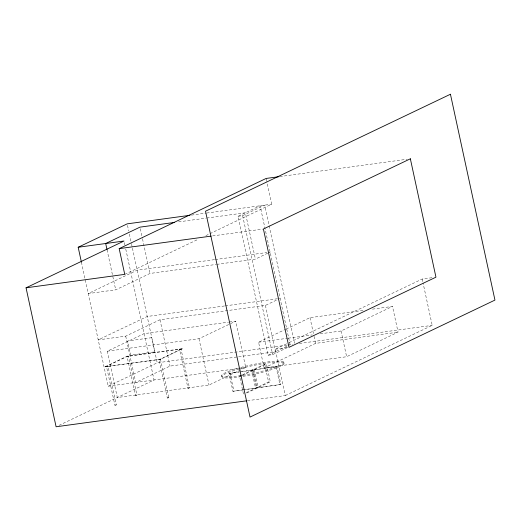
<?xml version="1.0" encoding="UTF-8"?>
<svg xmlns="http://www.w3.org/2000/svg" width="521" height="521" viewBox="0 0 521 521"><rect width="100%" height="100%" fill="white"/><g stroke="black" fill="none" stroke-linecap="round" stroke-linejoin="round"><path stroke-width="0.39" stroke-dasharray="2.6 1.95" d="M116.333 404.869L114.887 405.156L106.505 366.595L107.984 366.276M107.971 366.309L106.512 366.602M127.117 356.761L128.589 356.449L136.925 395.061L135.499 395.309L127.117 356.748L128.596 356.429M159.016 359.47L160.461 359.145L159.003 359.425L167.332 398.044M179.595 349.591L181.074 349.278L189.416 387.891L188.595 388.165L187.97 388.223L179.595 349.604L181.067 349.304M167.332 398.031L168.804 397.725L167.345 398.064M187.951 388.217L189.403 387.871M160.429 359.171L168.811 397.731M136.906 395.074L135.493 395.374M287.605 347.487L272.672 354.619L268.087 355.244L238.045 216.287L260.09 205.756L290.132 344.713M238.045 216.287L242.63 215.661L264.675 205.137L268.966 224.987M124.74 274.372L198.586 239.1M205.899 235.609L271.695 204.18L266.811 181.562M214.522 259.647L137.186 270.178L88.199 293.577L115.701 289.832L149.989 273.453L215.974 264.466M216.782 264.355L255.407 259.093L270.106 252.079L267.683 252.405M224.531 305.964L147.202 316.494L98.215 339.894L125.717 336.149L160.006 319.77L265.423 305.417L278.715 299.061M229.286 322.043L235.713 321.17L245.73 367.487L208.993 385.032L117.323 397.516L107.313 351.2L144.05 333.655L228.478 322.154M105.216 366.693L127.254 356.169L182.259 348.673L160.266 359.464L105.216 366.693L160.214 359.203L182.259 348.673M105.268 366.953L127.313 356.423L182.311 348.933M107.313 351.2L198.976 338.715L229.95 323.919M230.673 323.574L235.713 321.17M81.413 262.174L108.231 386.211L157.212 362.811L287.051 345.13M265.423 305.417L275.433 351.734L170.022 366.087L135.727 382.466L125.717 336.149M59.01 425.37L154.06 379.972L125.737 248.96M372.476 309.148L392.495 306.42L398.064 332.157L346.628 356.722L264.127 367.956L258.566 342.225L285.365 329.422M286.094 329.077L309.995 317.66L363.665 310.347M247.403 400.708L285.261 395.556L275.244 349.239L288.406 342.948M289.135 342.603L422.199 279.041L432.13 277.693M243.06 389.91L232.907 391.291L229.045 373.446L240.91 371.512M268.087 355.244L289.429 345.045M243.45 393.987L239.588 376.142L241.724 375.12M242.441 374.781L264.733 364.133L266.472 363.899L270.327 381.743L245.905 393.414M242.044 375.563L266.472 363.899M320.239 333.824L341.06 330.991L392.495 306.42M264.127 367.956L315.563 343.391L398.064 332.157M239.979 371.955L277.016 366.595L280.878 384.439L243.841 389.806M232.907 391.291L280.878 384.439M246.296 392.632L268.589 381.984L270.327 381.743M285.261 395.556L432.215 325.358L423.052 282.968M279.829 176.58L407.305 159.218M191.461 215.108L206.114 213.109M206.707 213.03L271.695 204.18M178.605 221.874L205.964 218.149M206.765 218.038L245.391 212.776L255.407 259.093M212.607 235.915L262.643 229.103M215.323 259.536L266.882 252.516M225.339 305.853L280.116 298.396M258.566 342.225L287.397 338.298M288.198 338.188L312.229 334.918M287.859 345.019L292.698 344.361M299.399 343.45L432.215 325.358M275.244 349.239L288.23 347.468M108.231 386.211L245.73 367.487M241.692 371.408L277.016 366.595M229.045 373.446L239.198 372.059M239.588 376.142L241.334 375.908M114.887 405.214L116.326 404.895L107.99 366.283M422.199 279.041L422.883 282.187M341.06 330.991L346.628 356.722M309.995 317.66L313.876 335.596M314.046 336.371L315.563 343.391M266.133 178.442L266.641 180.787M269.136 225.782L294.541 343.293M283.984 362.44A31.885 4.331 -12.2 0 1 236.853 376.175A31.885 4.331 -12.2 0 1 237.589 368.354A31.885 4.331 -12.2 0 1 283.984 362.44L284.205 363.469A31.885 4.331 -12.2 0 1 237.075 377.204A31.885 4.331 -12.2 0 1 237.81 369.382A31.885 4.331 -12.2 0 1 284.205 363.469M276.084 367.038L279.946 384.889M242.63 215.661L272.672 354.619M264.733 364.133L268.589 381.984M254.365 369.682L258.227 387.526M253.434 370.125L257.296 387.969M252.626 369.917L256.482 387.761M251.695 370.359L255.557 388.21M229.976 373.003L233.831 390.848M221.633 375.543L221.855 376.572M198.976 338.715L208.993 385.032M140.318 228.706L142.35 238.123M142.52 238.911L149.989 273.453M160.006 319.77L170.022 366.087M127.508 225.43L128.72 231.005M129.377 234.066L131.416 243.489M131.585 244.271L132.321 247.683M132.432 248.198L157.212 362.811M124.363 242.604L124.877 244.987M107.046 249.793L115.701 289.832M151.683 337.693L127.665 340.962L130.725 355.12L154.744 351.851L151.683 337.693"/><path stroke-width="0.78" d="M81.413 262.174L78.189 247.26L127.17 223.861L190.002 215.303M246.661 400.812L56.092 426.764L26.05 287.813L124.018 241.015L78.189 247.26M26.05 287.813L124.74 274.372L119.179 248.641L266.133 178.442L279.028 176.691M174.581 222.421L139.973 227.136L105.685 243.515L107.046 249.793M119.179 248.641L211.031 236.13M450.444 94.236L205.515 211.226L250.021 417.08L494.95 300.089L450.444 94.236M410.359 158.801L263.405 228.999L288.992 347.364L435.953 277.172L410.359 158.801"/></g></svg>
